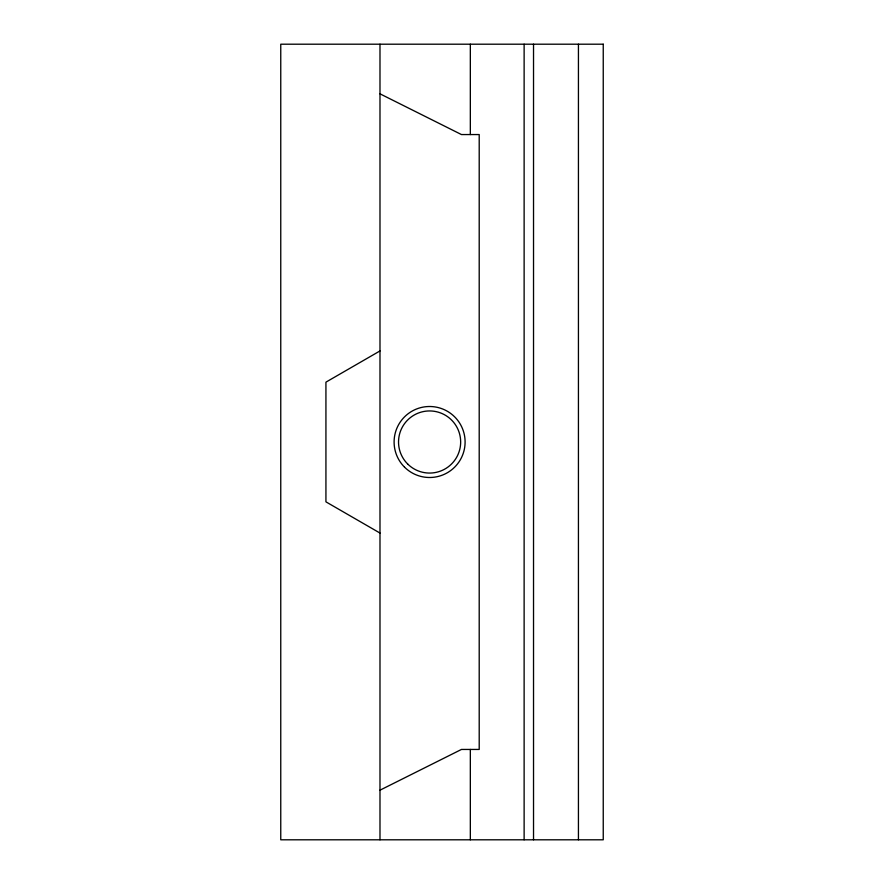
<?xml version="1.0" encoding="UTF-8"?>
<svg xmlns="http://www.w3.org/2000/svg" width="884" height="884" viewBox="0 0 884 884"><rect width="100%" height="100%" fill="white"/><g stroke="black" fill="none" stroke-linecap="round" stroke-linejoin="round"><path stroke-width="1.33" d="M379.987 350.937L325.931 382.153L325.931 501.847L379.987 533.063M379.987 790.186L461.459 749.444L479.205 749.444L479.205 134.556L461.459 134.556L379.987 93.815M578.434 44.2L578.434 839.8M533.527 44.2L533.527 839.8M524.124 44.2L524.124 839.8M470.332 44.2L470.332 134.556M470.332 749.444L470.332 839.8M379.987 44.2L379.987 839.8M603.242 44.2L280.758 44.2L280.758 839.8L603.242 839.8L603.242 44.2M407.634 463.967A31.062 31.062 0 0 0 459.603 450.044A31.062 31.062 0 0 0 421.558 411.999A31.062 31.062 0 0 0 407.634 463.967M404.496 467.106A35.504 35.504 0 0 0 463.89 451.194A35.504 35.504 0 0 0 420.408 407.712A35.504 35.504 0 0 0 404.496 467.106"/></g></svg>
